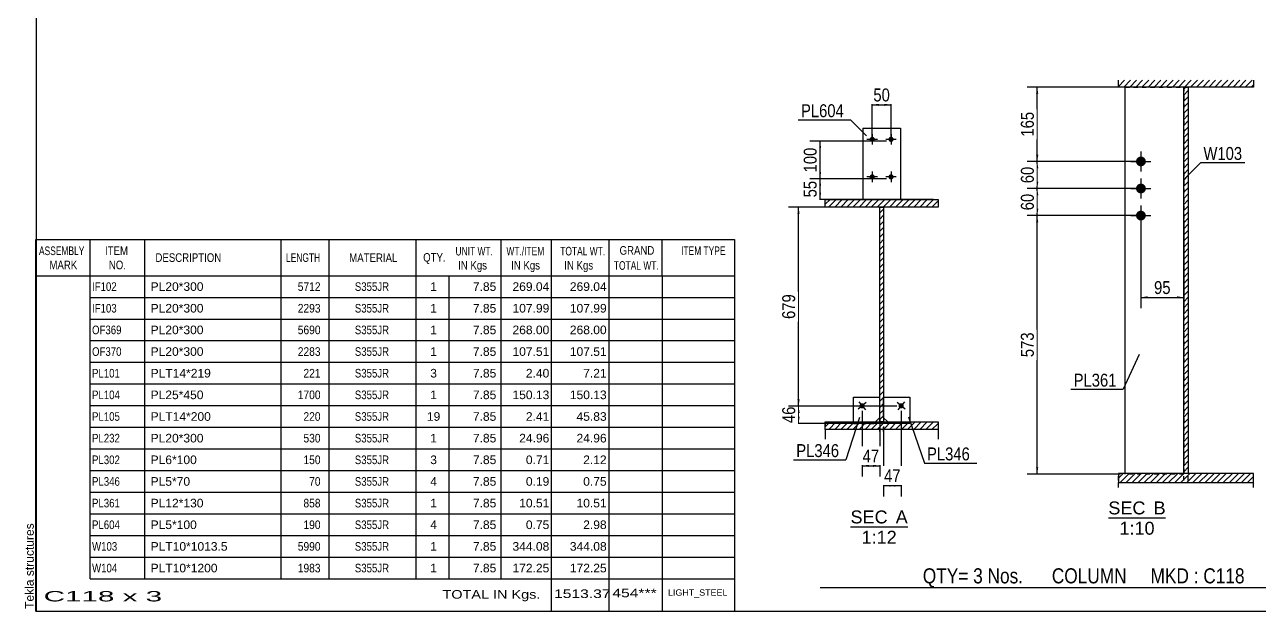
# Model space of a CAD drawing. Header units: millimetres. Extents: x -275 to 137, y -158 to 129.
# Drawn here: x -275.1 to -1.3, y -157.6 to -27.6 of the extents above; entities that cross this region are included whole.
import ezdxf

# ---------------------------------------------------------------- set-up
doc = ezdxf.new("R2010")
doc.units = ezdxf.units.MM
doc.linetypes.add('DXK_LINE_DOT1', pattern=[1.8814, 0.9407, -0.9407])
doc.styles.add('Arial', font='ARIAL.TTF', dxfattribs={"height": 0.2})
doc.styles.add('Arial Narrow', font='ARIALN.TTF', dxfattribs={"height": 0.2})

# ---------------------------------------------------------------- blocks, each defined once
blk = doc.blocks.new('Unknown-623260513-1210')
at = {"color": 5, "linetype": 'Continuous'}
for p, q in [((-272.56, 129.41), (-272.56, -157.59)), ((-272.56, -157.59), (137.44, -157.59))]:
    blk.add_line(p, q, dxfattribs=at)
at = {"color": 174, "linetype": 'Continuous', "style": 'Arial'}
blk.add_text('Tekla structures', height=1.9102, rotation=90, dxfattribs=at).set_placement((-273.06, -157.09))
blk = doc.blocks.new('Unknown-623260513-12 - 1256')
at = {"color": 1, "linetype": 'Continuous'}
blk.add_line((-91.96, -138.89), (-79.27, -138.89), dxfattribs=at)
at = {"color": 0, "linetype": 'Continuous'}
for points in [[(-83.74, -138.14), (-83.74, -135.14), (-91.96, -135.14), (-91.96, -138.14)], [(-79.27, -138.14), (-79.27, -135.14), (-81.94, -135.14), (-81.94, -138.14)], [(-81.72, -142.64), (-81.72, -139.64), (-89.5, -139.64), (-89.5, -142.64)]]:
    blk.add_wipeout(points, dxfattribs=at)
at = {"color": 136, "linetype": 'Continuous', "style": 'Arial'}
for s, height, p in [('SEC', 2.865, (-91.96, -138.14)), ('A', 2.87, (-81.94, -138.14)), ('1:12', 2.865, (-89.5, -142.64))]:
    blk.add_text(s, height=height, dxfattribs=at).set_placement(p)
blk = doc.blocks.new('Unknown-623260513-13 - 2803')
at = {"color": 1, "linetype": 'Continuous'}
blk.add_line((-34.79, -136.89), (-22.1, -136.89), dxfattribs=at)
at = {"color": 0, "linetype": 'Continuous'}
for points in [[(-26.56, -136.14), (-26.56, -133.14), (-34.79, -133.14), (-34.79, -136.14)], [(-22.1, -136.14), (-22.1, -133.14), (-24.76, -133.14), (-24.76, -136.14)], [(-24.55, -140.64), (-24.55, -137.64), (-32.33, -137.64), (-32.33, -140.64)]]:
    blk.add_wipeout(points, dxfattribs=at)
at = {"color": 136, "linetype": 'Continuous', "style": 'Arial'}
for s, height, p in [('SEC', 2.865, (-34.79, -136.14)), ('B', 2.87, (-24.76, -136.14)), ('1:10', 2.865, (-32.33, -140.64))]:
    blk.add_text(s, height=height, dxfattribs=at).set_placement(p)
blk = doc.blocks.new('Part-623260513-1287 - 1256')
at = {"linetype": 'Continuous'}
h = blk.add_hatch(dxfattribs=at)
h.set_pattern_fill('', scale=0.3, style=0, pattern_type=0)
h.set_pattern_definition([(45, (-72.5583, -117.3019), (-0.67352, 0.67352), [])])
h.paths.add_polyline_path([(-97.56, -117.3), (-72.56, -117.3), (-72.56, -115.63), (-97.56, -115.63)])
at = {"color": 7, "linetype": 'DXK_LINE_DOT1'}
for p, q in [((-97.56, -115.63), (-97.56, -117.3)), ((-72.56, -115.63), (-72.56, -117.3))]:
    blk.add_line(p, q, dxfattribs=at)
at = {"color": 2, "linetype": 'Continuous'}
for p, q in [((-97.56, -117.3), (-97.56, -115.63)), ((-97.56, -115.63), (-72.56, -115.63)), ((-97.56, -117.3), (-97.56, -119.43)), ((-72.56, -117.3), (-97.56, -117.3)), ((-72.56, -115.63), (-72.56, -117.3)), ((-72.56, -117.3), (-72.56, -119.43))]:
    blk.add_line(p, q, dxfattribs=at)
blk = doc.blocks.new('Bolt-623260513-1339 - 1256')
at = {"linetype": 'Continuous'}
blk.add_hatch(color=3, dxfattribs=at).paths.add_polyline_path([(-80.27, -112.44, -1), (-81.18, -111.7, -1)])
at = {"color": 3, "linetype": 'Continuous'}
for p, q in [((-79.82, -112.81), (-81.63, -111.33)), ((-79.98, -111.17), (-81.47, -112.97))]:
    blk.add_line(p, q, dxfattribs=at)
blk = doc.blocks.new('Part-623260513-1291 - 1256')
at = {"linetype": 'Continuous'}
h = blk.add_hatch(dxfattribs=at)
h.set_pattern_fill('', scale=0.3, style=0, pattern_type=0)
h.set_pattern_definition([(45, (-84.6416, -115.6278), (-0.67352, 0.67352), [])])
h.paths.add_polyline_path([(-85.47, -115.63), (-84.64, -115.63), (-84.64, -67.99), (-85.47, -67.99)])
at = {"color": 2, "linetype": 'Continuous'}
for p, q in [((-85.47, -80.49), (-85.47, -67.99)), ((-85.47, -67.99), (-84.64, -67.99)), ((-84.64, -67.99), (-84.64, -80.49)), ((-85.47, -115.63), (-85.47, -80.59)), ((-84.64, -80.59), (-84.64, -115.63)), ((-84.64, -115.63), (-85.47, -115.63))]:
    blk.add_line(p, q, dxfattribs=at)
at = {"color": 7, "linetype": 'DXK_LINE_DOT1'}
for p, q in [((-85.47, -117.75), (-85.47, -115.63)), ((-84.64, -117.75), (-84.64, -115.63))]:
    blk.add_line(p, q, dxfattribs=at)
blk = doc.blocks.new('Part-623260513-1260 - 1256')
at = {"linetype": 'Continuous'}
h = blk.add_hatch(dxfattribs=at)
h.set_pattern_fill('', scale=0.3, style=0, pattern_type=0)
h.set_pattern_definition([(45, (-72.5583, -67.9861), (-0.67352, 0.67352), [])])
h.paths.add_polyline_path([(-97.56, -67.99), (-72.56, -67.99), (-72.56, -66.32), (-97.56, -66.32)])
at = {"color": 2, "linetype": 'Continuous'}
for p, q in [((-97.56, -67.99), (-97.56, -66.32)), ((-97.56, -66.32), (-72.56, -66.32)), ((-72.56, -67.99), (-97.56, -67.99)), ((-72.56, -66.32), (-72.56, -67.99))]:
    blk.add_line(p, q, dxfattribs=at)
blk = doc.blocks.new('Bolt-623260513-1338 - 1256')
at = {"linetype": 'Continuous'}
blk.add_hatch(color=3, dxfattribs=at).paths.add_polyline_path([(-88.94, -111.7, -1), (-89.84, -112.44, -1)])
at = {"color": 3, "linetype": 'Continuous'}
for p, q in [((-88.49, -111.33), (-90.29, -112.81)), ((-90.13, -111.17), (-88.65, -112.97))]:
    blk.add_line(p, q, dxfattribs=at)
blk = doc.blocks.new('Bolt-623260513-1298 - 1256')
at = {"linetype": 'Continuous'}
for points in [[(-86.56, -52.99, -1), (-87.72, -52.99, -1)], [(-82.39, -52.99, -1), (-83.56, -52.99, -1)], [(-86.56, -61.32, -1), (-87.72, -61.32, -1)], [(-82.39, -61.32, -1), (-83.56, -61.32, -1)]]:
    blk.add_hatch(color=3, dxfattribs=at).paths.add_polyline_path(points)
at = {"color": 3, "linetype": 'Continuous'}
for p, q in [((-87.14, -51.82), (-87.14, -54.15)), ((-82.97, -51.82), (-82.97, -54.15)), ((-85.97, -52.99), (-88.31, -52.99)), ((-81.81, -52.99), (-84.14, -52.99)), ((-87.14, -60.15), (-87.14, -62.49)), ((-82.97, -60.15), (-82.97, -62.49)), ((-85.97, -61.32), (-88.31, -61.32)), ((-81.81, -61.32), (-84.14, -61.32))]:
    blk.add_line(p, q, dxfattribs=at)
blk = doc.blocks.new('Part-623260513-1366 - 1256')
at = {"color": 2, "linetype": 'Continuous'}
for p, q in [((-84.62, -114.73), (-84.62, -110.15)), ((-84.62, -110.15), (-78.78, -110.15)), ((-78.78, -110.15), (-78.78, -115.63)), ((-84.62, -114.73), (-83.72, -115.63))]:
    blk.add_line(p, q, dxfattribs=at)
at = {"color": 7, "linetype": 'DXK_LINE_DOT1'}
for p, q in [((-83.72, -115.63), (-83.37, -115.98)), ((-78.78, -115.98), (-83.37, -115.98)), ((-78.78, -115.63), (-78.78, -115.98))]:
    blk.add_line(p, q, dxfattribs=at)
blk = doc.blocks.new('Part-623260513-1371 - 1256')
at = {"color": 2, "linetype": 'Continuous'}
for p, q in [((-91.33, -115.63), (-91.33, -110.15)), ((-91.33, -110.15), (-85.5, -110.15)), ((-85.5, -110.15), (-85.5, -114.73)), ((-85.5, -114.73), (-86.39, -115.63))]:
    blk.add_line(p, q, dxfattribs=at)
at = {"color": 7, "linetype": 'DXK_LINE_DOT1'}
for p, q in [((-91.33, -115.63), (-91.33, -115.98)), ((-91.33, -115.98), (-86.75, -115.98)), ((-86.39, -115.63), (-86.75, -115.98))]:
    blk.add_line(p, q, dxfattribs=at)
blk = doc.blocks.new('Part-623260513-1394 - 1256')
at = {"color": 2, "linetype": 'Continuous'}
for p, q in [((-89.22, -50.49), (-80.89, -50.49)), ((-89.22, -50.49), (-89.22, -66.32)), ((-80.89, -50.49), (-80.89, -66.32))]:
    blk.add_line(p, q, dxfattribs=at)
at = {"color": 7, "linetype": 'DXK_LINE_DOT1'}
blk.add_line((-89.22, -66.32), (-80.89, -66.32), dxfattribs=at)
blk = doc.blocks.new('Part-623260513-2805 - 2803')
at = {"linetype": 'Continuous'}
h = blk.add_hatch(dxfattribs=at)
h.set_pattern_fill('', scale=0.3, style=0, pattern_type=0)
h.set_pattern_definition([(45, (-32.5672, -39.888), (-0.67352, 0.67352), [])])
h.paths.add_polyline_path([(-2.57, -39.89), (-32.57, -39.89), (-32.57, -41.39), (-2.57, -41.39)])
at = {"color": 2, "linetype": 'Continuous'}
for p, q in [((-32.57, -41.39), (-32.57, -39.89)), ((-2.57, -39.89), (-2.57, -41.39)), ((-2.57, -41.39), (-32.57, -41.39))]:
    blk.add_line(p, q, dxfattribs=at)
blk = doc.blocks.new('Part-623260513-2871 - 2803')
at = {"linetype": 'Continuous'}
h = blk.add_hatch(dxfattribs=at)
h.set_pattern_fill('', scale=0.3, style=0, pattern_type=0)
h.set_pattern_definition([(45, (-17.0672, -127.0418), (-0.673519, 0.673519), [])])
h.paths.add_polyline_path([(-18.07, -127.04), (-17.07, -127.04), (-17.07, -41.39), (-18.07, -41.39)])
at = {"color": 2, "linetype": 'Continuous'}
for p, q in [((-18.07, -127.04), (-18.07, -41.39)), ((-18.07, -41.39), (-17.07, -41.39)), ((-17.07, -41.39), (-17.07, -127.04)), ((-17.07, -127.04), (-18.07, -127.04))]:
    blk.add_line(p, q, dxfattribs=at)
at = {"color": 7, "linetype": 'DXK_LINE_DOT1'}
for p, q in [((-18.07, -128.64), (-18.07, -127.19)), ((-17.07, -128.64), (-17.07, -127.04))]:
    blk.add_line(p, q, dxfattribs=at)
blk = doc.blocks.new('Part-623260513-2808 - 2803')
at = {"linetype": 'Continuous'}
h = blk.add_hatch(dxfattribs=at)
h.set_pattern_fill('', scale=0.3, style=0, pattern_type=0)
h.set_pattern_definition([(45, (-2.5672, -129.0506), (-0.67352, 0.67352), [])])
h.paths.add_polyline_path([(-32.57, -129.05), (-2.57, -129.05), (-2.57, -127.04), (-32.57, -127.04)])
at = {"color": 7, "linetype": 'DXK_LINE_DOT1'}
for p, q in [((-32.57, -128.64), (-32.57, -127.04)), ((-2.57, -128.64), (-2.57, -127.04))]:
    blk.add_line(p, q, dxfattribs=at)
at = {"color": 2, "linetype": 'Continuous'}
for p, q in [((-2.57, -127.04), (-32.57, -127.04)), ((-32.57, -127.04), (-32.57, -129.05)), ((-2.57, -129.05), (-2.57, -127.04)), ((-32.57, -130.14), (-32.57, -129.05)), ((-32.57, -129.05), (-2.57, -129.05)), ((-2.57, -130.14), (-2.57, -129.05))]:
    blk.add_line(p, q, dxfattribs=at)
blk = doc.blocks.new('Part-623260513-2835 - 2803')
at = {"color": 2, "linetype": 'Continuous'}
blk.add_line((-31.07, -127.04), (-31.07, -41.39), dxfattribs=at)
at = {"color": 7, "linetype": 'DXK_LINE_DOT1'}
for p, q in [((-31.07, -41.39), (-18.07, -41.39)), ((-18.07, -41.39), (-18.07, -127.19)), ((-31.07, -127.19), (-31.07, -127.04)), ((-18.07, -127.19), (-31.07, -127.19))]:
    blk.add_line(p, q, dxfattribs=at)
blk = doc.blocks.new('Bolt-623260513-2874 - 2803')
at = {"linetype": 'Continuous'}
for points in [[(-27.57, -56.79, -1), (-27.57, -58.99, -1)], [(-27.57, -62.79, -1), (-27.57, -64.99, -1)], [(-27.57, -68.79, -1), (-27.57, -70.99, -1)]]:
    blk.add_hatch(color=3, dxfattribs=at).paths.add_polyline_path(points)
at = {"color": 3, "linetype": 'Continuous'}
for p, q in [((-27.57, -55.69), (-27.57, -60.09)), ((-29.77, -57.89), (-25.37, -57.89)), ((-27.57, -61.69), (-27.57, -66.09)), ((-29.77, -63.89), (-25.37, -63.89)), ((-27.57, -67.69), (-27.57, -72.09)), ((-29.77, -69.89), (-25.37, -69.89))]:
    blk.add_line(p, q, dxfattribs=at)
blk = doc.blocks.new('StraightDimension-623260513-1471 - 1256')
at = {"linetype": 'Continuous'}
for points in [[(-103.74, -113.65), (-103.49, -112.15), (-103.24, -113.65)], [(-103.24, -114.48), (-103.49, -115.98), (-103.74, -114.48)]]:
    blk.add_hatch(color=7, dxfattribs=at).paths.add_polyline_path(points)
at = {"color": 7, "linetype": 'Continuous'}
for p, q in [((-81.72, -112.15), (-105.74, -112.15)), ((-103.49, -115.98), (-103.49, -112.15)), ((-79.78, -115.98), (-105.74, -115.98))]:
    blk.add_line(p, q, dxfattribs=at)
at = {"color": 0}
blk.add_wipeout([(-103.64, -111.64), (-107.84, -111.64), (-107.84, -116.5), (-103.64, -116.5)], dxfattribs=at)
at = {"color": 3, "style": 'Arial Narrow'}
blk.add_text('46', height=2.863, rotation=90.0002, dxfattribs=at).set_placement((-104.24, -115.9))
blk = doc.blocks.new('StraightDimension-623260513-1419 - 1256')
at = {"linetype": 'Continuous'}
for points in [[(-83.14, -129.99), (-84.64, -129.74), (-83.14, -129.49)], [(-82.22, -129.49), (-80.72, -129.74), (-82.22, -129.99)]]:
    blk.add_hatch(color=7, dxfattribs=at).paths.add_polyline_path(points)
at = {"color": 7, "linetype": 'Continuous'}
for p, q in [((-80.72, -113.15), (-80.72, -132.14)), ((-84.64, -116.63), (-84.64, -132.14)), ((-84.64, -129.74), (-80.72, -129.74))]:
    blk.add_line(p, q, dxfattribs=at)
at = {"color": 0}
blk.add_wipeout([(-80.26, -129.59), (-80.26, -125.39), (-85.11, -125.39), (-85.11, -129.59)], dxfattribs=at)
at = {"color": 3, "style": 'Arial Narrow'}
blk.add_text('47', height=2.863, dxfattribs=at).set_placement((-84.51, -128.99))
blk = doc.blocks.new('StraightDimension-623260513-1435 - 1256')
at = {"linetype": 'Continuous'}
for points in [[(-98.97, -63.24), (-98.72, -61.74), (-98.47, -63.24)], [(-98.47, -64.82), (-98.72, -66.32), (-98.97, -64.82)]]:
    blk.add_hatch(color=7, dxfattribs=at).paths.add_polyline_path(points)
at = {"color": 7, "linetype": 'Continuous'}
for p, q in [((-83.97, -61.74), (-100.97, -61.74)), ((-98.72, -66.32), (-98.72, -61.74)), ((-73.56, -66.32), (-100.97, -66.32))]:
    blk.add_line(p, q, dxfattribs=at)
at = {"color": 0}
blk.add_wipeout([(-98.87, -61.6), (-103.07, -61.6), (-103.07, -66.46), (-98.87, -66.46)], dxfattribs=at)
at = {"color": 3, "style": 'Arial Narrow'}
blk.add_text('55', height=2.863, rotation=90.0002, dxfattribs=at).set_placement((-99.47, -65.86))
blk = doc.blocks.new('StraightDimension-623260513-1450 - 1256')
at = {"linetype": 'Continuous'}
for points in [[(-98.97, -54.9), (-98.72, -53.4), (-98.47, -54.9)], [(-98.47, -60.24), (-98.72, -61.74), (-98.97, -60.24)]]:
    blk.add_hatch(color=7, dxfattribs=at).paths.add_polyline_path(points)
at = {"color": 7, "linetype": 'Continuous'}
for p, q in [((-83.97, -53.4), (-100.97, -53.4)), ((-98.72, -61.74), (-98.72, -53.4)), ((-83.97, -61.74), (-100.97, -61.74))]:
    blk.add_line(p, q, dxfattribs=at)
at = {"color": 0}
blk.add_wipeout([(-98.87, -54.23), (-103.07, -54.23), (-103.07, -60.91), (-98.87, -60.91)], dxfattribs=at)
at = {"color": 3, "style": 'Arial Narrow'}
blk.add_text('100', height=2.863, rotation=90.0002, dxfattribs=at).set_placement((-99.47, -60.31))
blk = doc.blocks.new('StraightDimension-623260513-1461 - 1256')
at = {"linetype": 'Continuous'}
for points in [[(-85.64, -45.58), (-87.14, -45.33), (-85.64, -45.08)], [(-84.47, -45.08), (-82.97, -45.33), (-84.47, -45.58)]]:
    blk.add_hatch(color=7, dxfattribs=at).paths.add_polyline_path(points)
at = {"color": 7, "linetype": 'Continuous'}
for p, q in [((-87.14, -52.4), (-87.14, -43.08)), ((-82.97, -52.4), (-82.97, -43.08)), ((-87.14, -45.33), (-82.97, -45.33))]:
    blk.add_line(p, q, dxfattribs=at)
at = {"color": 0}
blk.add_wipeout([(-82.63, -45.18), (-82.63, -40.98), (-87.49, -40.98), (-87.49, -45.18)], dxfattribs=at)
at = {"color": 3, "style": 'Arial Narrow'}
blk.add_text('50', height=2.863, dxfattribs=at).set_placement((-86.89, -44.58))
blk = doc.blocks.new('StraightDimension-623260513-1475 - 1256')
at = {"linetype": 'Continuous'}
for points in [[(-103.74, -69.49), (-103.49, -67.99), (-103.24, -69.49)], [(-103.24, -110.65), (-103.49, -112.15), (-103.74, -110.65)]]:
    blk.add_hatch(color=7, dxfattribs=at).paths.add_polyline_path(points)
at = {"color": 7, "linetype": 'Continuous'}
for p, q in [((-73.56, -67.99), (-105.74, -67.99)), ((-103.49, -112.15), (-103.49, -67.99)), ((-81.72, -112.15), (-105.74, -112.15))]:
    blk.add_line(p, q, dxfattribs=at)
at = {"color": 0}
blk.add_wipeout([(-103.64, -86.73), (-107.84, -86.73), (-107.84, -93.41), (-103.64, -93.41)], dxfattribs=at)
at = {"color": 3, "style": 'Arial Narrow'}
blk.add_text('679', height=2.863, rotation=90.0002, dxfattribs=at).set_placement((-104.24, -92.81))
blk = doc.blocks.new('StraightDimension-623260513-1482 - 1256')
at = {"linetype": 'Continuous'}
for points in [[(-87.89, -125.62), (-89.39, -125.37), (-87.89, -125.12)], [(-86.97, -125.12), (-85.47, -125.37), (-86.97, -125.62)]]:
    blk.add_hatch(color=7, dxfattribs=at).paths.add_polyline_path(points)
at = {"color": 7, "linetype": 'Continuous'}
for p, q in [((-89.39, -113.15), (-89.39, -127.77)), ((-85.47, -114.81), (-85.47, -127.77)), ((-89.39, -125.37), (-85.47, -125.37))]:
    blk.add_line(p, q, dxfattribs=at)
at = {"color": 0}
blk.add_wipeout([(-85.01, -125.22), (-85.01, -121.02), (-89.86, -121.02), (-89.86, -125.22)], dxfattribs=at)
at = {"color": 3, "style": 'Arial Narrow'}
blk.add_text('47', height=2.863, dxfattribs=at).set_placement((-89.26, -124.62))
blk = doc.blocks.new('StraightDimension-623260513-2888 - 2803')
at = {"linetype": 'Continuous'}
for points in [[(-26.07, -88.28), (-27.57, -88.03), (-26.07, -87.78)], [(-19.57, -87.78), (-18.07, -88.03), (-19.57, -88.28)]]:
    blk.add_hatch(color=7, dxfattribs=at).paths.add_polyline_path(points)
at = {"color": 7, "linetype": 'Continuous'}
for p, q in [((-27.57, -70.89), (-27.57, -90.43)), ((-18.07, -70.89), (-18.07, -90.43)), ((-27.57, -88.03), (-18.07, -88.03))]:
    blk.add_line(p, q, dxfattribs=at)
at = {"color": 0}
blk.add_wipeout([(-20.39, -87.88), (-20.39, -83.68), (-25.25, -83.68), (-25.25, -87.88)], dxfattribs=at)
at = {"color": 3, "style": 'Arial Narrow'}
blk.add_text('95', height=2.863, dxfattribs=at).set_placement((-24.65, -87.28))
blk = doc.blocks.new('StraightDimension-623260513-2902 - 2803')
at = {"linetype": 'Continuous'}
for points in [[(-50.82, -71.39), (-50.57, -69.89), (-50.32, -71.39)], [(-50.32, -125.69), (-50.57, -127.19), (-50.82, -125.69)]]:
    blk.add_hatch(color=7, dxfattribs=at).paths.add_polyline_path(points)
at = {"color": 7, "linetype": 'Continuous'}
for p, q in [((-28.57, -69.89), (-52.82, -69.89)), ((-50.57, -127.19), (-50.57, -69.89)), ((-32.07, -127.19), (-52.82, -127.19))]:
    blk.add_line(p, q, dxfattribs=at)
at = {"color": 0}
blk.add_wipeout([(-50.72, -95.2), (-54.92, -95.2), (-54.92, -101.88), (-50.72, -101.88)], dxfattribs=at)
at = {"color": 3, "style": 'Arial Narrow'}
blk.add_text('573', height=2.863, rotation=90.0002, dxfattribs=at).set_placement((-51.32, -101.28))
blk = doc.blocks.new('StraightDimension-623260513-2910 - 2803')
at = {"linetype": 'Continuous'}
for points in [[(-50.82, -42.89), (-50.57, -41.39), (-50.32, -42.89)], [(-50.32, -56.39), (-50.57, -57.89), (-50.82, -56.39)]]:
    blk.add_hatch(color=7, dxfattribs=at).paths.add_polyline_path(points)
at = {"color": 7, "linetype": 'Continuous'}
for p, q in [((-19.07, -41.39), (-52.82, -41.39)), ((-50.57, -57.89), (-50.57, -41.39)), ((-28.57, -57.89), (-52.82, -57.89))]:
    blk.add_line(p, q, dxfattribs=at)
at = {"color": 0}
blk.add_wipeout([(-50.72, -46.3), (-54.92, -46.3), (-54.92, -52.98), (-50.72, -52.98)], dxfattribs=at)
at = {"color": 3, "style": 'Arial Narrow'}
blk.add_text('165', height=2.863, rotation=90.0002, dxfattribs=at).set_placement((-51.32, -52.38))
blk = doc.blocks.new('StraightDimension-623260513-7195 - 2803')
at = {"linetype": 'Continuous'}
for points in [[(-50.82, -65.39), (-50.57, -63.89), (-50.32, -65.39)], [(-50.32, -68.39), (-50.57, -69.89), (-50.82, -68.39)]]:
    blk.add_hatch(color=7, dxfattribs=at).paths.add_polyline_path(points)
at = {"color": 7, "linetype": 'Continuous'}
for p, q in [((-28.57, -63.89), (-52.82, -63.89)), ((-50.57, -69.89), (-50.57, -63.89)), ((-28.57, -69.89), (-52.82, -69.89))]:
    blk.add_line(p, q, dxfattribs=at)
at = {"color": 0}
blk.add_wipeout([(-50.72, -64.46), (-54.92, -64.46), (-54.92, -69.32), (-50.72, -69.32)], dxfattribs=at)
at = {"color": 3, "style": 'Arial Narrow'}
blk.add_text('60', height=2.863, rotation=90.0002, dxfattribs=at).set_placement((-51.32, -68.72))
blk = doc.blocks.new('StraightDimension-623260513-7197 - 2803')
at = {"linetype": 'Continuous'}
for points in [[(-50.82, -59.39), (-50.57, -57.89), (-50.32, -59.39)], [(-50.32, -62.39), (-50.57, -63.89), (-50.82, -62.39)]]:
    blk.add_hatch(color=7, dxfattribs=at).paths.add_polyline_path(points)
at = {"color": 7, "linetype": 'Continuous'}
for p, q in [((-28.57, -57.89), (-52.82, -57.89)), ((-50.57, -63.89), (-50.57, -57.89)), ((-28.57, -63.89), (-52.82, -63.89))]:
    blk.add_line(p, q, dxfattribs=at)
at = {"color": 0}
blk.add_wipeout([(-50.72, -58.46), (-54.92, -58.46), (-54.92, -63.32), (-50.72, -63.32)], dxfattribs=at)
at = {"color": 3, "style": 'Arial Narrow'}
blk.add_text('60', height=2.863, rotation=90.0002, dxfattribs=at).set_placement((-51.32, -62.72))
blk = doc.blocks.new('CBS_BOM-623260513-8569')
at = {"color": 7, "linetype": 'Continuous'}
for p, q in [((-272.59, -83.22), (-272.59, -75.22)), ((-272.59, -75.22), (-117.67, -75.22)), ((-260.59, -83.22), (-260.59, -75.22)), ((-248.4, -83.22), (-248.4, -75.22)), ((-218.24, -83.22), (-218.24, -75.22)), ((-207.56, -83.22), (-207.56, -75.22)), ((-188.24, -83.22), (-188.24, -75.22)), ((-169.44, -83.22), (-169.44, -75.22)), ((-158.23, -83.22), (-158.23, -75.22)), ((-145.44, -83.22), (-145.44, -75.22)), ((-133.69, -83.22), (-133.69, -75.22)), ((-117.67, -75.23), (-117.67, -83.21)), ((-272.59, -83.22), (-117.67, -83.22)), ((-272.59, -88.02), (-272.59, -83.22)), ((-260.59, -88.02), (-260.59, -83.22)), ((-248.4, -88.02), (-248.4, -83.22)), ((-218.24, -88.02), (-218.24, -83.22)), ((-207.56, -88.02), (-207.56, -83.22)), ((-188.24, -88.02), (-188.24, -83.22)), ((-180.98, -88.02), (-180.98, -83.22)), ((-169.44, -88.02), (-169.44, -83.22)), ((-158.23, -88.02), (-158.23, -83.22)), ((-145.44, -88.02), (-145.44, -83.22)), ((-133.68, -88.02), (-133.68, -83.22)), ((-117.67, -83.23), (-117.67, -88.02)), ((-272.59, -92.82), (-272.59, -88.02)), ((-260.59, -88.02), (-117.67, -88.02)), ((-260.59, -92.82), (-260.59, -88.02)), ((-248.4, -92.82), (-248.4, -88.02)), ((-218.24, -92.82), (-218.24, -88.02)), ((-207.56, -92.82), (-207.56, -88.02)), ((-188.24, -92.82), (-188.24, -88.02)), ((-180.98, -92.82), (-180.98, -88.02)), ((-169.44, -92.82), (-169.44, -88.02)), ((-158.23, -92.82), (-158.23, -88.02)), ((-145.44, -92.82), (-145.44, -88.02)), ((-133.68, -92.82), (-133.68, -88.02)), ((-117.67, -88.03), (-117.67, -92.82)), ((-272.59, -97.62), (-272.59, -92.82)), ((-260.59, -92.82), (-117.67, -92.82)), ((-260.59, -97.62), (-260.59, -92.82)), ((-248.4, -97.62), (-248.4, -92.82)), ((-218.24, -97.62), (-218.24, -92.82)), ((-207.56, -97.62), (-207.56, -92.82)), ((-188.24, -97.62), (-188.24, -92.82)), ((-180.98, -97.62), (-180.98, -92.82)), ((-169.44, -97.62), (-169.44, -92.82)), ((-158.23, -97.62), (-158.23, -92.82)), ((-145.44, -97.62), (-145.44, -92.82)), ((-133.68, -97.62), (-133.68, -92.82)), ((-117.67, -92.83), (-117.67, -97.62)), ((-272.59, -102.42), (-272.59, -97.62)), ((-260.59, -97.62), (-117.67, -97.62)), ((-260.59, -102.42), (-260.59, -97.62)), ((-248.4, -102.42), (-248.4, -97.62)), ((-218.24, -102.42), (-218.24, -97.62)), ((-207.56, -102.42), (-207.56, -97.62)), ((-188.24, -102.42), (-188.24, -97.62)), ((-180.98, -102.42), (-180.98, -97.62)), ((-169.44, -102.42), (-169.44, -97.62)), ((-158.23, -102.42), (-158.23, -97.62)), ((-145.44, -102.42), (-145.44, -97.62)), ((-133.68, -102.42), (-133.68, -97.62)), ((-117.67, -97.63), (-117.67, -102.42)), ((-272.59, -107.22), (-272.59, -102.42)), ((-260.59, -102.42), (-117.67, -102.42)), ((-260.59, -107.22), (-260.59, -102.42)), ((-248.4, -107.22), (-248.4, -102.42)), ((-218.24, -107.22), (-218.24, -102.42)), ((-207.56, -107.22), (-207.56, -102.42)), ((-188.24, -107.22), (-188.24, -102.42)), ((-180.98, -107.22), (-180.98, -102.42)), ((-169.44, -107.22), (-169.44, -102.42)), ((-158.23, -107.22), (-158.23, -102.42)), ((-145.44, -107.22), (-145.44, -102.42)), ((-133.68, -107.22), (-133.68, -102.42)), ((-117.67, -102.43), (-117.67, -107.22)), ((-272.59, -112.02), (-272.59, -107.22)), ((-260.59, -107.22), (-117.67, -107.22)), ((-260.59, -112.02), (-260.59, -107.22)), ((-248.4, -112.02), (-248.4, -107.22)), ((-218.24, -112.02), (-218.24, -107.22)), ((-207.56, -112.02), (-207.56, -107.22)), ((-188.24, -112.02), (-188.24, -107.22)), ((-180.98, -112.02), (-180.98, -107.22)), ((-169.44, -112.02), (-169.44, -107.22)), ((-158.23, -112.02), (-158.23, -107.22)), ((-145.44, -112.02), (-145.44, -107.22)), ((-133.68, -112.02), (-133.68, -107.22)), ((-117.67, -107.23), (-117.67, -112.02)), ((-272.59, -116.82), (-272.59, -112.02)), ((-260.59, -112.02), (-117.67, -112.02)), ((-260.59, -116.82), (-260.59, -112.02)), ((-248.4, -116.82), (-248.4, -112.02)), ((-218.24, -116.82), (-218.24, -112.02)), ((-207.56, -116.82), (-207.56, -112.02)), ((-188.24, -116.82), (-188.24, -112.02)), ((-180.98, -116.82), (-180.98, -112.02)), ((-169.44, -116.82), (-169.44, -112.02)), ((-158.23, -116.82), (-158.23, -112.02)), ((-145.44, -116.82), (-145.44, -112.02)), ((-133.68, -116.82), (-133.68, -112.02)), ((-117.67, -112.03), (-117.67, -116.82)), ((-272.59, -121.62), (-272.59, -116.82)), ((-260.59, -116.82), (-117.67, -116.82)), ((-260.59, -121.62), (-260.59, -116.82)), ((-248.4, -121.62), (-248.4, -116.82)), ((-218.24, -121.62), (-218.24, -116.82)), ((-207.56, -121.62), (-207.56, -116.82)), ((-188.24, -121.62), (-188.24, -116.82)), ((-180.98, -121.62), (-180.98, -116.82)), ((-169.44, -121.62), (-169.44, -116.82)), ((-158.23, -121.62), (-158.23, -116.82)), ((-145.44, -121.62), (-145.44, -116.82)), ((-133.68, -121.62), (-133.68, -116.82)), ((-117.67, -116.83), (-117.67, -121.62)), ((-272.59, -126.42), (-272.59, -121.62)), ((-260.59, -121.62), (-117.67, -121.62)), ((-260.59, -126.42), (-260.59, -121.62)), ((-248.4, -126.42), (-248.4, -121.62)), ((-218.24, -126.42), (-218.24, -121.62)), ((-207.56, -126.42), (-207.56, -121.62)), ((-188.24, -126.42), (-188.24, -121.62)), ((-180.98, -126.42), (-180.98, -121.62)), ((-169.44, -126.42), (-169.44, -121.62)), ((-158.23, -126.42), (-158.23, -121.62)), ((-145.44, -126.42), (-145.44, -121.62)), ((-133.68, -126.42), (-133.68, -121.62)), ((-117.67, -121.63), (-117.67, -126.42)), ((-272.59, -131.22), (-272.59, -126.42)), ((-260.59, -126.42), (-117.67, -126.42)), ((-260.59, -131.22), (-260.59, -126.42)), ((-248.4, -131.22), (-248.4, -126.42)), ((-218.24, -131.22), (-218.24, -126.42)), ((-207.56, -131.22), (-207.56, -126.42)), ((-188.24, -131.22), (-188.24, -126.42)), ((-180.98, -131.22), (-180.98, -126.42)), ((-169.44, -131.22), (-169.44, -126.42)), ((-158.23, -131.22), (-158.23, -126.42)), ((-145.44, -131.22), (-145.44, -126.42)), ((-133.68, -131.22), (-133.68, -126.42)), ((-117.67, -126.43), (-117.67, -131.22)), ((-272.59, -136.02), (-272.59, -131.22)), ((-260.59, -131.22), (-117.67, -131.22)), ((-260.59, -136.02), (-260.59, -131.22)), ((-248.4, -136.02), (-248.4, -131.22)), ((-218.24, -136.02), (-218.24, -131.22)), ((-207.56, -136.02), (-207.56, -131.22)), ((-188.24, -136.02), (-188.24, -131.22)), ((-180.98, -136.02), (-180.98, -131.22)), ((-169.44, -136.02), (-169.44, -131.22)), ((-158.23, -136.02), (-158.23, -131.22)), ((-145.44, -136.02), (-145.44, -131.22)), ((-133.68, -136.02), (-133.68, -131.22)), ((-117.67, -131.23), (-117.67, -136.02)), ((-272.59, -140.82), (-272.59, -136.02)), ((-260.59, -136.02), (-117.67, -136.02)), ((-260.59, -140.82), (-260.59, -136.02)), ((-248.4, -140.82), (-248.4, -136.02)), ((-218.24, -140.82), (-218.24, -136.02)), ((-207.56, -140.82), (-207.56, -136.02)), ((-188.24, -140.82), (-188.24, -136.02)), ((-180.98, -140.82), (-180.98, -136.02)), ((-169.44, -140.82), (-169.44, -136.02)), ((-158.23, -140.82), (-158.23, -136.02)), ((-145.44, -140.82), (-145.44, -136.02)), ((-133.68, -140.82), (-133.68, -136.02)), ((-117.67, -136.03), (-117.67, -140.82)), ((-272.59, -145.62), (-272.59, -140.82)), ((-260.59, -140.82), (-117.67, -140.82)), ((-260.59, -145.62), (-260.59, -140.82)), ((-248.4, -145.62), (-248.4, -140.82)), ((-218.24, -145.62), (-218.24, -140.82)), ((-207.56, -145.62), (-207.56, -140.82)), ((-188.24, -145.62), (-188.24, -140.82)), ((-180.98, -145.62), (-180.98, -140.82)), ((-169.44, -145.62), (-169.44, -140.82)), ((-158.23, -145.62), (-158.23, -140.82)), ((-145.44, -145.62), (-145.44, -140.82)), ((-133.68, -145.62), (-133.68, -140.82)), ((-117.67, -140.83), (-117.67, -145.62)), ((-272.59, -150.42), (-272.59, -145.62)), ((-260.59, -145.62), (-117.67, -145.62)), ((-260.59, -150.42), (-260.59, -145.62)), ((-248.4, -150.42), (-248.4, -145.62)), ((-218.24, -150.42), (-218.24, -145.62)), ((-207.56, -150.42), (-207.56, -145.62)), ((-188.24, -150.42), (-188.24, -145.62)), ((-180.98, -150.42), (-180.98, -145.62)), ((-169.44, -150.42), (-169.44, -145.62)), ((-158.23, -150.42), (-158.23, -145.62)), ((-145.44, -150.42), (-145.44, -145.62)), ((-133.68, -150.42), (-133.68, -145.62)), ((-117.67, -145.63), (-117.67, -150.42)), ((-272.59, -157.62), (-272.59, -150.44)), ((-260.59, -150.42), (-117.67, -150.42)), ((-158.23, -157.62), (-158.23, -150.44)), ((-145.44, -157.62), (-145.44, -150.44)), ((-133.64, -157.62), (-133.64, -150.44)), ((-117.67, -150.42), (-117.67, -157.62)), ((-272.59, -157.62), (-117.67, -157.62))]:
    blk.add_line(p, q, dxfattribs=at)
at = {"color": 3, "linetype": 'Continuous', "style": 'Arial'}
for s, height, width, p in [('GRAND', 1.91, 0.8, (-143.17, -78.57)), ('ASSEMBLY', 1.91, 0.7, (-271.91, -78.65)), ('ITEM', 1.91, 0.8, (-257.26, -78.65)), ('DESCRIPTION', 1.9102, 0.8, (-246.08, -80.16)), ('LENGTH', 1.91, 0.7, (-217.13, -80.16)), ('MATERIAL', 1.91, 0.8, (-203.11, -80.2)), ('QTY.', 1.91, 0.8, (-186.72, -80.12)), ('UNIT WT.', 1.91, 0.7, (-179.55, -78.73)), ('WT./ITEM', 1.91, 0.7, (-168.26, -78.73)), ('TOTAL WT.', 1.91, 0.7, (-156.32, -78.73)), ('ITEM TYPE', 1.91, 0.7, (-129.53, -78.64)), ('MARK', 1.91, 0.8, (-269.59, -81.79)), ('NO.', 1.91, 0.8, (-256.41, -81.79)), ('IN Kgs', 1.91, 0.8, (-178.97, -81.86)), ('IN Kgs', 1.91, 0.8, (-167.22, -81.86)), ('IN Kgs', 1.91, 0.8, (-155.43, -81.86)), ('TOTAL WT.', 1.91, 0.7, (-144.43, -81.91))]:
    blk.add_text(s, height=height, dxfattribs=dict(at, width=width)).set_placement(p)
at = {"color": 7, "linetype": 'Continuous', "style": 'Arial'}
for s, width, p in [('IF102', 0.8, (-260.14, -86.59)), ('5712', 0.85, (-214.52, -86.59)), ('S355JR', 0.8, (-201.87, -86.59)), ('IF103', 0.8, (-260.14, -91.39)), ('2293', 0.85, (-214.52, -91.39)), ('S355JR', 0.8, (-201.87, -91.39)), ('OF369', 0.8, (-260.14, -96.19)), ('5690', 0.85, (-214.52, -96.19)), ('S355JR', 0.8, (-201.87, -96.19)), ('OF370', 0.8, (-260.14, -100.99)), ('2283', 0.85, (-214.52, -100.99)), ('S355JR', 0.8, (-201.87, -100.99)), ('PL101', 0.8, (-260.14, -105.79)), ('221', 0.85, (-213.26, -105.79)), ('S355JR', 0.8, (-201.87, -105.79)), ('PL104', 0.8, (-260.14, -110.59)), ('1700', 0.85, (-214.52, -110.59)), ('S355JR', 0.8, (-201.87, -110.59)), ('PL105', 0.8, (-260.14, -115.39)), ('220', 0.85, (-213.26, -115.39)), ('S355JR', 0.8, (-201.87, -115.39)), ('PL232', 0.8, (-260.14, -120.19)), ('530', 0.85, (-213.26, -120.19)), ('S355JR', 0.8, (-201.87, -120.19)), ('PL302', 0.8, (-260.14, -124.99)), ('150', 0.85, (-213.26, -124.99)), ('S355JR', 0.8, (-201.87, -124.99)), ('PL346', 0.8, (-260.14, -129.79)), ('70', 0.85, (-212, -129.79)), ('S355JR', 0.8, (-201.87, -129.79)), ('PL361', 0.8, (-260.14, -134.59)), ('858', 0.85, (-213.26, -134.59)), ('S355JR', 0.8, (-201.87, -134.59)), ('PL604', 0.8, (-260.14, -139.39)), ('190', 0.85, (-213.26, -139.39)), ('S355JR', 0.8, (-201.87, -139.39)), ('W103', 0.8, (-260.14, -144.19)), ('5990', 0.85, (-214.52, -144.19)), ('S355JR', 0.8, (-201.87, -144.19)), ('W104', 0.8, (-260.14, -148.99)), ('1983', 0.85, (-214.52, -148.99)), ('S355JR', 0.8, (-201.87, -148.99))]:
    blk.add_text(s, height=1.91, dxfattribs=dict(at, width=width)).set_placement(p)
for s, height, p in [('PL20*300', 1.91, (-247.15, -86.59)), ('1', 1.91, (-185.15, -86.59)), ('7.85', 1.91, (-175.69, -86.59)), ('269.04', 1.91, (-166.91, -86.59)), ('269.04', 1.91, (-154.19, -86.59)), ('PL20*300', 1.91, (-247.15, -91.39)), ('1', 1.91, (-185.15, -91.39)), ('7.85', 1.91, (-175.69, -91.39)), ('107.99', 1.91, (-166.91, -91.39)), ('107.99', 1.91, (-154.19, -91.39)), ('PL20*300', 1.91, (-247.15, -96.19)), ('1', 1.91, (-185.15, -96.19)), ('7.85', 1.91, (-175.69, -96.19)), ('268.00', 1.91, (-166.91, -96.19)), ('268.00', 1.91, (-154.19, -96.19)), ('PL20*300', 1.91, (-247.15, -100.99)), ('1', 1.91, (-185.15, -100.99)), ('7.85', 1.91, (-175.69, -100.99)), ('107.51', 1.91, (-166.91, -100.99)), ('107.51', 1.91, (-154.19, -100.99)), ('PLT14*219', 1.91, (-247.15, -105.79)), ('3', 1.91, (-185.15, -105.79)), ('7.85', 1.91, (-175.69, -105.79)), ('2.40', 1.91, (-163.94, -105.79)), ('7.21', 1.91, (-151.23, -105.79)), ('PL25*450', 1.91, (-247.15, -110.59)), ('1', 1.91, (-185.15, -110.59)), ('7.85', 1.91, (-175.69, -110.59)), ('150.13', 1.91, (-166.91, -110.59)), ('150.13', 1.91, (-154.19, -110.59)), ('PLT14*200', 1.91, (-247.15, -115.39)), ('19', 1.91, (-185.89, -115.39)), ('7.85', 1.91, (-175.69, -115.39)), ('2.41', 1.91, (-163.94, -115.39)), ('45.83', 1.91, (-152.71, -115.39)), ('PL20*300', 1.91, (-247.15, -120.19)), ('1', 1.91, (-185.15, -120.19)), ('7.85', 1.91, (-175.69, -120.19)), ('24.96', 1.91, (-165.42, -120.19)), ('24.96', 1.91, (-152.71, -120.19)), ('PL6*100', 1.91, (-247.15, -124.99)), ('3', 1.91, (-185.15, -124.99)), ('7.85', 1.91, (-175.69, -124.99)), ('0.71', 1.91, (-163.94, -124.99)), ('2.12', 1.91, (-151.23, -124.99)), ('PL5*70', 1.91, (-247.15, -129.79)), ('4', 1.91, (-185.15, -129.79)), ('7.85', 1.91, (-175.69, -129.79)), ('0.19', 1.91, (-163.94, -129.79)), ('0.75', 1.91, (-151.23, -129.79)), ('PL12*130', 1.91, (-247.15, -134.59)), ('1', 1.91, (-185.15, -134.59)), ('7.85', 1.91, (-175.69, -134.59)), ('10.51', 1.91, (-165.42, -134.59)), ('10.51', 1.91, (-152.71, -134.59)), ('PL5*100', 1.91, (-247.15, -139.39)), ('4', 1.91, (-185.15, -139.39)), ('7.85', 1.91, (-175.69, -139.39)), ('0.75', 1.91, (-163.94, -139.39)), ('2.98', 1.91, (-151.23, -139.39)), ('PLT10*1013.5', 1.9102, (-247.15, -144.19)), ('1', 1.91, (-185.15, -144.19)), ('7.85', 1.91, (-175.69, -144.19)), ('344.08', 1.91, (-166.91, -144.19)), ('344.08', 1.91, (-154.19, -144.19)), ('PLT10*1200', 1.91, (-247.15, -148.99)), ('1', 1.91, (-185.15, -148.99)), ('7.85', 1.91, (-175.69, -148.99)), ('172.25', 1.91, (-166.91, -148.99)), ('172.25', 1.91, (-154.19, -148.99))]:
    blk.add_text(s, height=height, dxfattribs=at).set_placement(p)
at = {"color": 6, "linetype": 'Continuous', "style": 'Arial'}
for s, height, width, p in [('C118 x 3', 2.292, 2.05, (-270.87, -155.43)), ('TOTAL IN Kgs.', 1.9102, 1.2, (-182.43, -154.83)), ('1513.37', 1.91, 1.3, (-157.7, -154.68)), ('454***', 1.91, 1.3, (-144.77, -154.52))]:
    blk.add_text(s, height=height, dxfattribs=dict(at, width=width)).set_placement(p)
blk.add_text('LIGHT_STEEL', height=1.4135, dxfattribs=at).set_placement((-132.42, -154.17))
blk = doc.blocks.new('CBS_CALLOFF-623260513-8570')
at = {"color": 7, "linetype": 'Continuous'}
blk.add_line((-98.68, -152.32), (17.55, -152.34), dxfattribs=at)
at = {"color": 3, "linetype": 'Continuous', "style": 'Arial Narrow'}
blk.add_text('QTY= 3 Nos.      COLUMN     MKD : C118', height=3.3405, dxfattribs=at).set_placement((-75.93, -151.43))
blk = doc.blocks.new('Mark-623260513-1361 - 1256')
at = {"color": 0}
blk.add_wipeout([(-65.48, -124.16), (-65.48, -121.16), (-74.99, -121.16), (-74.99, -124.16)], dxfattribs=at)
blk.add_wipeout([(-65.48, -124.16), (-65.48, -121.16), (-74.99, -121.16), (-74.99, -124.16)], dxfattribs=at)
at = {"color": 7, "linetype": 'Continuous'}
for p, q in [((-79.09, -114.5), (-75.59, -124.76)), ((-75.59, -124.76), (-63.98, -124.76))]:
    blk.add_line(p, q, dxfattribs=at)
at = {"color": 3, "style": 'Arial Narrow'}
blk.add_text('PL346', height=2.863, dxfattribs=at).set_placement((-74.99, -124.16))
blk = doc.blocks.new('Mark-623260513-1367 - 1256')
at = {"color": 7, "linetype": 'Continuous'}
blk.add_line((-89.98, -114.63), (-92.98, -124.03), dxfattribs=at)
at = {"color": 0}
blk.add_wipeout([(-94.48, -123.43), (-94.48, -120.43), (-103.99, -120.43), (-103.99, -123.43)], dxfattribs=at)
blk.add_wipeout([(-94.48, -123.43), (-94.48, -120.43), (-103.99, -120.43), (-103.99, -123.43)], dxfattribs=at)
at = {"color": 7, "linetype": 'Continuous'}
blk.add_line((-104.59, -124.03), (-92.98, -124.03), dxfattribs=at)
at = {"color": 3, "style": 'Arial Narrow'}
blk.add_text('PL346', height=2.863, dxfattribs=at).set_placement((-103.99, -123.43))
blk = doc.blocks.new('Mark-623260513-1390 - 1256')
at = {"color": 7, "linetype": 'Continuous'}
blk.add_line((-88.4, -52.22), (-91.93, -48.68), dxfattribs=at)
at = {"color": 0}
blk.add_wipeout([(-93.43, -48.08), (-93.43, -45.08), (-102.94, -45.08), (-102.94, -48.08)], dxfattribs=at)
blk.add_wipeout([(-93.43, -48.08), (-93.43, -45.08), (-102.94, -45.08), (-102.94, -48.08)], dxfattribs=at)
at = {"color": 7, "linetype": 'Continuous'}
blk.add_line((-103.54, -48.68), (-91.93, -48.68), dxfattribs=at)
at = {"color": 3, "style": 'Arial Narrow'}
blk.add_text('PL604', height=2.863, dxfattribs=at).set_placement((-102.94, -48.08))
blk = doc.blocks.new('Mark-623260513-2831 - 2803')
at = {"color": 7, "linetype": 'Continuous'}
blk.add_line((-27.94, -100.67), (-31.47, -108.41), dxfattribs=at)
at = {"color": 0}
blk.add_wipeout([(-32.97, -107.81), (-32.97, -104.81), (-42.48, -104.81), (-42.48, -107.81)], dxfattribs=at)
blk.add_wipeout([(-32.97, -107.81), (-32.97, -104.81), (-42.48, -104.81), (-42.48, -107.81)], dxfattribs=at)
at = {"color": 7, "linetype": 'Continuous'}
blk.add_line((-43.08, -108.41), (-31.47, -108.41), dxfattribs=at)
at = {"color": 3, "style": 'Arial Narrow'}
blk.add_text('PL361', height=2.863, dxfattribs=at).set_placement((-42.48, -107.81))
blk = doc.blocks.new('Mark-623260513-2867 - 2803')
at = {"color": 0}
blk.add_wipeout([(-5.12, -57.55), (-5.12, -54.55), (-13.7, -54.55), (-13.7, -57.55)], dxfattribs=at)
blk.add_wipeout([(-5.12, -57.55), (-5.12, -54.55), (-13.7, -54.55), (-13.7, -57.55)], dxfattribs=at)
at = {"color": 7, "linetype": 'Continuous'}
for p, q in [((-17.84, -61.69), (-14.3, -58.15)), ((-14.3, -58.15), (-4.52, -58.15))]:
    blk.add_line(p, q, dxfattribs=at)
at = {"color": 3, "style": 'Arial Narrow'}
blk.add_text('W103', height=2.863, dxfattribs=at).set_placement((-13.7, -57.55))

msp = doc.modelspace()

# ---------------------------------------------------------------- block references
for name in ['Unknown-623260513-1210', 'Part-623260513-2805 - 2803', 'Part-623260513-2835 - 2803', 'Part-623260513-2871 - 2803', 'Part-623260513-1394 - 1256', 'Bolt-623260513-1298 - 1256', 'Bolt-623260513-2874 - 2803', 'Part-623260513-1260 - 1256', 'Part-623260513-1291 - 1256', 'CBS_BOM-623260513-8569', 'Part-623260513-1371 - 1256', 'Bolt-623260513-1338 - 1256', 'Part-623260513-1366 - 1256', 'Bolt-623260513-1339 - 1256', 'Part-623260513-1287 - 1256', 'Part-623260513-2808 - 2803', 'CBS_CALLOFF-623260513-8570']:
    msp.add_blockref(name, (0, 0))

# ---------------------------------------------------------------- next in the draw order: block references
for name in ['StraightDimension-623260513-2910 - 2803', 'StraightDimension-623260513-1435 - 1256', 'StraightDimension-623260513-2888 - 2803', 'StraightDimension-623260513-1471 - 1256', 'Unknown-623260513-13 - 2803', 'Unknown-623260513-12 - 1256']:
    msp.add_blockref(name, (0, 0))

# ---------------------------------------------------------------- next in the draw order: block references
for name in ['StraightDimension-623260513-1450 - 1256', 'Mark-623260513-2867 - 2803', 'StraightDimension-623260513-2902 - 2803', 'StraightDimension-623260513-1419 - 1256']:
    msp.add_blockref(name, (0, 0))

# ---------------------------------------------------------------- next in the draw order: block references
for name in ['StraightDimension-623260513-1461 - 1256', 'StraightDimension-623260513-7195 - 2803', 'StraightDimension-623260513-1475 - 1256', 'Mark-623260513-2831 - 2803', 'Mark-623260513-1361 - 1256']:
    msp.add_blockref(name, (0, 0))

# ---------------------------------------------------------------- next in the draw order: block references
for name in ['Mark-623260513-1390 - 1256', 'StraightDimension-623260513-7197 - 2803', 'StraightDimension-623260513-1482 - 1256']:
    msp.add_blockref(name, (0, 0))

# ---------------------------------------------------------------- next in the draw order: block references
msp.add_blockref('Mark-623260513-1367 - 1256', (0, 0))

doc.saveas('drawing.dxf')
